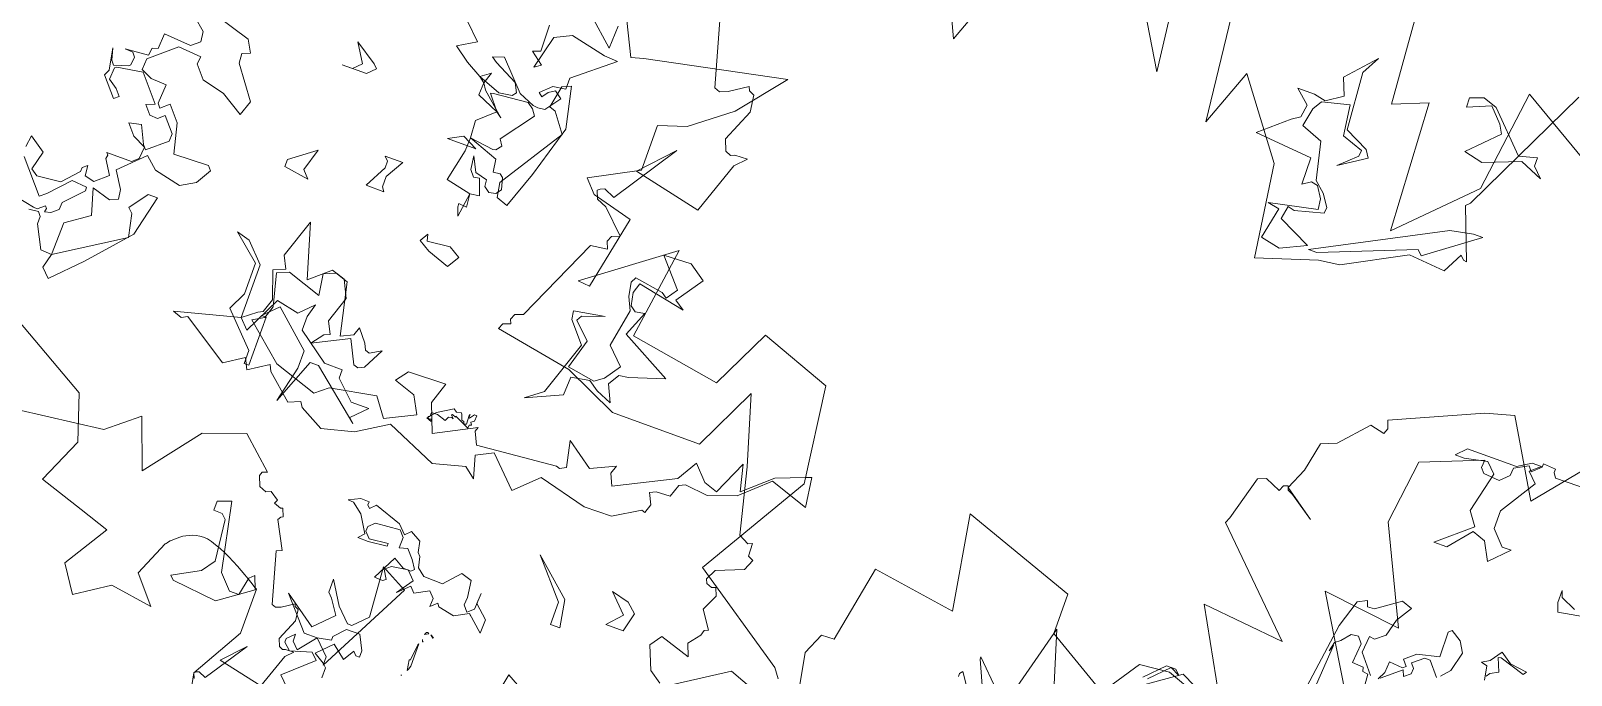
# Model space of a CAD drawing. Header units: metres. Extents: x -71 to 881, y -503 to 661.
# Drawn here: x 151.57 to 158.18, y 495.26 to 498.02 of the extents above; entities that cross this region are included whole.
import ezdxf

# ---------------------------------------------------------------- set-up
doc = ezdxf.new("R2010")
doc.units = ezdxf.units.M
doc.layers.add('ARBRE', color=100, linetype='Continuous', lineweight=13, true_color=0x00ff3f)

# ---------------------------------------------------------------- blocks, each defined once
blk = doc.blocks.new('WMF2', base_point=(0, 0.01))
at = {"color": 251, "lineweight": 0, "true_color": 0x636466}
for points in [[(134.73, -222.86), (140.59, -222.8), (140.98, -223.38), (140.96, -223.82), (142.59, -223.95), (142.62, -223.52), (143.7, -222.51), (144.2, -223.11), (145.93, -222.16), (146.02, -221.17), (147.09, -220.14), (149.19, -220.32), (149.69, -220.93), (149.6, -221.91), (157.24, -218.9), (158.3, -210.64), (152.62, -198.66), (162.76, -199.86), (152.65, -183.05)], [(154.26, -173.69), (175.85, -184.22), (183.13, -179.1)], [(188.97, -172.64), (192.5, -184.13), (195.26, -173.72)], [(173.01, -29.2), (166.39, -14.78), (160.89, -29.58)], [(135.29, -33.25), (133.39, -15.7), (130.63, -23.1), (123.64, -13.73), (121.99, -1.9), (114.39, -4.34), (111.72, -4.67), (103.98, -8.76), (99.27, -8.35), (97.95, -10.89), (97.46, -10.41), (97.02, -10.37), (99.54, -16.88), (99.06, -17.38), (95.41, -24.9), (90.83, -34.32)], [(23.58, -100.08), (8.83, -109.56), (3.27, -107.44)], [(3.01, -110.61), (3.9, -111.79), (16.57, -120.44), (8.22, -134.47), (9.81, -146.85), (18.98, -150.2), (22.71, -142.59), (34.39, -144.58), (32.65, -156.43), (43.16, -148.65), (41.63, -148.52), (39.67, -158.01), (44.92, -159.4), (46.44, -161.06), (40.43, -164.26), (40.42, -170.12), (36.91, -171.27), (31.95, -175.08), (27.13, -180.99), (44.83, -177.37), (46.41, -176.96), (49.12, -182.48)], [(100.3, -13.3), (97.37, -13.9), (96.16, -13.9), (102.61, -9.16), (103.21, -9.75), (114.9, -5.14), (116, -5.14), (100.3, -13.3), (100.3, -13.3)], [(122.03, -4.59), (121.2, -8.62), (122.72, -8.94), (116.58, -10.22), (116.74, -11.56), (117.68, -13), (118.53, -13.17), (119.53, -12.5), (119.62, -15.95), (127.05, -16.59), (123.52, -19.64), (122.5, -20.31), (122.25, -21.93), (124.05, -23.52), (121.84, -23.52), (120.32, -23.2), (118.31, -24.55), (119.17, -26.74), (115.88, -30.39), (117.14, -28.09), (116.53, -20.76), (113.49, -19.25), (112.89, -18.34), (116.25, -16.14), (114.07, -18.14), (114, -18.92), (116.7, -19.9), (117.23, -23.8), (120.73, -22.94), (121.42, -21.76), (121.9, -19.39), (119.14, -18.3), (118.02, -13.51), (116.67, -12.35), (115.65, -10.82), (115.72, -10.05), (119.34, -9.11), (120.19, -9.29), (120.53, -7.61), (116.29, -5.59), (119.5, -4.04), (122.03, -4.59), (122.03, -4.59)], [(162.25, -221.47), (162.55, -220.76), (164.41, -221.19), (167.6, -217.66), (169.53, -216.89), (170.28, -213.15), (171.44, -210.43), (167.5, -207.63), (170.63, -209.8), (171.33, -210.11), (171.53, -210.62), (172.06, -210.42), (172.36, -209.7), (174.37, -210.56), (175.39, -210.16), (176.98, -204.42), (177.29, -203.7), (165.65, -192.21), (176.34, -193.26), (169.52, -180.97), (177.55, -183.87), (181.35, -183.49), (184.59, -178.67), (192.69, -183.49), (192.69, -188.7), (207.51, -193.95), (205.44, -181.84), (216.23, -183.49), (218.11, -173.58), (219.76, -173.52), (220.92, -170.8), (219.49, -162.84)], [(151.66, -37.02), (141.23, -19.49), (142.97, -34.33)], [(113.77, -42.55), (112.45, -25.61), (108.09, -27.35), (107.21, -10.78), (98.49, -19.49), (96.74, -32.59), (81.64, -23.67)], [(35.99, -92.94), (34.69, -99.75), (29.28, -96.73)], [(16.66, -105.12), (18.28, -106.23), (19.48, -109.18), (18.41, -110.67), (14.49, -109.41), (15.1, -110.95), (13.93, -112.47), (13.73, -113.15), (13.23, -113.37), (14.72, -115.61), (13.76, -117.64), (14.16, -118.66), (14.68, -118.45), (15.39, -118.76), (15.6, -119.27), (14.94, -120.61), (11.56, -121.96), (10.97, -123.39), (11.67, -123.68), (11.74, -125.32), (12.27, -125.11), (13.58, -125.77), (15.6, -134.05), (18.21, -142.77), (22.11, -134.68), (33.61, -134.71), (40.51, -137.9), (50.45, -139.73), (50.16, -140.44), (49.24, -140.81), (49.44, -141.32), (49.15, -142.04), (48.13, -142.44), (43.19, -153.31), (41.06, -153.59), (41.43, -154.51), (41.13, -155.22), (40.11, -155.63), (43.05, -158.46), (44.35, -159.02), (44.76, -160.04), (44.45, -160.3), (43.92, -160.51), (42.49, -159.91), (37.1, -168.03), (40.97, -163.9), (32.15, -161.95), (29.82, -168.64), (28.52, -170), (30.14, -169.93), (30.65, -169.72), (31.37, -170.03), (31.94, -171.46), (30.17, -175.61), (30.45, -177.74), (31.15, -178.04), (31.35, -178.56), (33.6, -177.07), (34.61, -176.66), (35.32, -176.96), (38.04, -186.65)], [(131.8, -232.03), (142.53, -219.05), (147.98, -228.38), (151.61, -227.39), (162.65, -222.48), (162.25, -221.47), (162.25, -221.47)], [(95.41, -24.9), (93.1, -25.5), (93.1, -24.4), (91.88, -23.19), (94.81, -24.4), (99.43, -22.59), (101.87, -23.19), (98.33, -26.72), (98.94, -27.82), (100.65, -29.64), (103.57, -28.43), (103.57, -29.64), (101.87, -30.26), (100.05, -29.64), (95.41, -24.9), (95.41, -24.9)], [(71.27, -86.04), (71.55, -86.71), (71.33, -86.9), (71, -87.03), (70.05, -86.62), (66.45, -92.02), (69.04, -89.28), (63.17, -87.99), (61.62, -92.45), (60.75, -93.34), (61.84, -93.29), (62.18, -93.16), (62.64, -93.37), (63.02, -94.3), (61.86, -97.06), (62.03, -98.49), (62.51, -98.7), (62.64, -99.03), (64.13, -98.04), (64.8, -97.78), (65.29, -97.98), (67.08, -104.41), (66.4, -104.68), (68.19, -108.14), (67.94, -108.55), (67.68, -108.66), (68.1, -109.68), (68.37, -109.56), (69.29, -109.9), (69.08, -110.38), (70.18, -111.12), (70.78, -110.87), (71.7, -111.21), (72.22, -112.5), (72.02, -112.99), (71.4, -113.23), (75.46, -116.88), (80.69, -115.04), (86.12, -108.09), (88.43, -114.47), (92.34, -111.31), (103.35, -109.97)], [(106.84, -120.37), (96.77, -114.54), (94.84, -108.74), (97.41, -102.93), (91.6, -101), (87.74, -99.72), (91.28, -94.1), (89.03, -90.71), (84.85, -93.45), (79.38, -92.64), (82.27, -96.02), (80.34, -100.54), (80.31, -100.55), (80.25, -100.64), (80.17, -100.76), (80.05, -100.9), (79.89, -101.09), (79.68, -101.28), (79.47, -101.5), (79.2, -101.73), (78.93, -101.95), (78.6, -102.17), (78.25, -102.36), (77.89, -102.55), (77.49, -102.7), (77.07, -102.81), (76.62, -102.9), (76.15, -102.93), (75.62, -102.89), (75.04, -102.76), (74.41, -102.57), (73.74, -102.32), (73.05, -102.03), (72.35, -101.7), (71.67, -101.35), (70.98, -101), (70.34, -100.64), (69.73, -100.29), (69.19, -99.97), (68.7, -99.67), (68.31, -99.43), (68.02, -99.24), (67.83, -99.11), (67.77, -99.08), (67.77, -93.28), (71.55, -86.71), (68.73, -71.99)], [(96.75, -164.41), (91.89, -162.99), (91.03, -161.43), (92.05, -161.03), (91.94, -159.79), (89, -155.76), (89.67, -153.85), (92.49, -155.57), (95.44, -156.33), (96.81, -157.94), (96.68, -158.92), (99.66, -159.16), (102.89, -156.4), (103, -154.96), (101.56, -154.29), (99.54, -154.17), (99.73, -151.7), (99.31, -151.21), (98.26, -152.1), (96.65, -150.2), (95.72, -146.4), (91.23, -146.56), (90.77, -146.01), (91.89, -144.08), (93.76, -142.97), (97.21, -143.77), (98.75, -145.15), (101.81, -142.17), (100.48, -140.04), (100.32, -138.84), (101.34, -138.36), (103.76, -139.06), (102.79, -135.77), (105.69, -133.77), (105.82, -129.54), (107.25, -129.65), (108.74, -132.52), (108.73, -133.49), (109.15, -133.99), (110.39, -133.89)], [(112.09, -134.75), (109.9, -134.31), (109.39, -134.27), (108.55, -134.98), (108.32, -134.71), (108.41, -134.24), (107.65, -134.4), (106.82, -135.1), (106.74, -136.05), (104.54, -138.4), (104.55, -138.87), (106.51, -139.03), (108.95, -136.47), (109.72, -135.82), (113.14, -139.82)], [(113.34, -141.07), (113.17, -142.56), (111.11, -141.15), (111.72, -138.72), (110.83, -138.12), (107.79, -138.4), (105.92, -140.47), (105.88, -141), (105.33, -141.47), (105.18, -140.15), (103.95, -139.86), (102.35, -141.23), (103.5, -143.03), (103.41, -143.5), (103.65, -143.77), (100.39, -143.77), (99.59, -144.43), (99.47, -145.98), (101.18, -146.84), (102.3, -148.17), (100.78, -148.52), (99.7, -146.26), (99.24, -145.7), (96.84, -147.73), (96.81, -148.71), (98.38, -150.55), (99.16, -149.88), (100.2, -149.96), (101.09, -151.02), (100.03, -151.47), (102.77, -154.68), (106.07, -154.17), (106.29, -153.98), (106.42, -152.45), (105.24, -151.63), (104.58, -150.84), (105.14, -150.36), (107.17, -152.77), (106.84, -153.51), (107.36, -156.24), (106.96, -154.77), (106.52, -154.26), (104.73, -154.84), (104.51, -155.03), (104.42, -156.07), (104.84, -156.57), (105.88, -156.64), (102.86, -156.92), (102.73, -157.89), (102.04, -158.1), (101.88, -160.07), (98.36, -159.78), (97.31, -160.68), (97.47, -161.98), (99.06, -163.31)], [(59.53, -88.36), (61.31, -90.12), (57.78, -93.28), (58.61, -94.11), (61.31, -93.28), (62.23, -94.11), (62.23, -94.58), (61.31, -95.5), (61.31, -94.58), (60.48, -93.73), (58.61, -95.97), (56.85, -96.33), (56.85, -96.8), (55.55, -98.2), (53.79, -98.2), (52.87, -96.33), (52.87, -95.5), (53.33, -95.5), (53.79, -95.97), (54.63, -94.58), (56.39, -95.97), (58.23, -94.11), (56.85, -93.28), (56.39, -92.81), (56.39, -91.51)], [(58.61, -95.97), (60.32, -95.97), (63.86, -99.98), (59.71, -97.06), (57.39, -99.38), (58.61, -101.21), (59.21, -101.81), (59.21, -103.52), (57.39, -100.59), (55.69, -98.89), (55.08, -98.89), (53.39, -100.59), (53.87, -107.05), (50.45, -105.22), (56.79, -93.05), (56.79, -94.14), (58.61, -95.97), (58.61, -95.97)], [(47.28, -95.16), (47.15, -95.21), (47.28, -95.16), (47.28, -95.16)], [(46.51, -96.62), (46.65, -96.16), (46.74, -95.97), (46.95, -97.29), (46.8, -97.34), (46.58, -99.41), (46.49, -99.57), (46.51, -96.62), (46.51, -96.62)], [(78.38, -97.12), (74.97, -98.96), (73.76, -100.65), (74.37, -105.9), (74.97, -106.51), (76.08, -106.51), (76.08, -107.72), (74.37, -108.33), (72.54, -99.56), (70.84, -97.73), (69.62, -97.73), (69.14, -100.05), (68.53, -100.65), (67.9, -98.96), (72.05, -96.02), (77.9, -96.64), (78.38, -97.12), (78.38, -97.12)], [(45.08, -100.81), (45.46, -101.12), (45.03, -100.9), (45.08, -100.81), (45.08, -100.81)], [(45.94, -101.27), (45.76, -101.16), (46.23, -100.87), (46.06, -101.21), (45.94, -101.27), (45.94, -101.27)], [(46.06, -100), (46.17, -99.95), (46.26, -100.23), (46.22, -100.08), (46.06, -100), (46.06, -100)], [(41.84, -105.25), (43.62, -104.29), (45.73, -104.74), (46.01, -105.12), (46.77, -104.41), (46.73, -105.44), (47.43, -106.2), (49.22, -105.25), (49.85, -105.94), (51.28, -104.6), (49.82, -106.67), (50.87, -107.74), (52.95, -107.44), (53.69, -106.82), (53.01, -105.71), (53.39, -105.43), (54.48, -105.47), (52.9, -108.54), (51.53, -107.75), (50.51, -107.72), (50.13, -108.07), (50.82, -109.11), (51.79, -110.25), (52.85, -109.93), (52.79, -111.31), (53.49, -112.07), (56.63, -111.82), (57.39, -111.12), (57.42, -110.48), (56.72, -109.72), (54.29, -109.98), (54.31, -109.62), (56.73, -109.36), (58.12, -109.4), (57.43, -110.12), (58.73, -112.28), (60.09, -113.37), (60.82, -113.4), (59.39, -114.07), (58.29, -114.03), (58.31, -113.66), (57.96, -113.28), (57.27, -113.98), (53.82, -112.76), (52.77, -111.68), (52.09, -112.38), (50.71, -111.59), (50.41, -110.19), (50.06, -109.81), (49.75, -108.42), (48.76, -107.65), (46.27, -107.55), (44.45, -109.59), (43.06, -109.17), (42.78, -107.03), (42.83, -106.03), (42.2, -105.27), (41.44, -105.97), (41.35, -108.07), (41.41, -106.7), (39.72, -105.17), (39.79, -103.4), (41.84, -105.25), (41.84, -105.25)], [(41.84, -105.25), (41.63, -105.03), (41.84, -105.25), (41.84, -105.25)], [(31.94, -110.31), (36.07, -115.05), (31.32, -110.9), (30.71, -107.38), (31.94, -107.38), (31.94, -110.31), (31.94, -110.31)], [(23.77, -111.52), (26.08, -113.84), (23.77, -113.24), (22.56, -112.13), (23.16, -109.69), (25.47, -109.69), (23.77, -111.52), (23.77, -111.52)], [(88.02, -127.64), (89.18, -128.05), (81.01, -130.16), (79.28, -131.51), (78.66, -131.81), (78.08, -133.54), (79.32, -137.06), (77.83, -137.7), (78.59, -139.25), (76.91, -144.21), (74.85, -137.35), (72.31, -139.57), (70.12, -138.82), (68.65, -132.15), (67.1, -132.91), (66.75, -133.95), (65.48, -132.37), (65.1, -131.6), (64.53, -131.41), (63.1, -132.21), (64.5, -129.59), (65.26, -129.22), (65.84, -129.4), (67.29, -132.34), (71.77, -130.12), (70.62, -131.65), (69.87, -131.93), (70.65, -133.46), (69.51, -136.82), (70.57, -138.98), (71.73, -139.36), (73.23, -138.72), (72.87, -136.03), (77.25, -137.51), (78.75, -136.87), (77.7, -132.76), (78.24, -131.16), (79.66, -130.35), (74.87, -126.28), (69.33, -124.41), (67.74, -125.68), (61.86, -126.76), (60.09, -124.38), (56.38, -126.21), (57.56, -128.41), (60.34, -129.35), (59.17, -130.88), (54.25, -131.01), (55.18, -128.25), (53.81, -124.69), (48.67, -127.32), (48.87, -126.75), (48.11, -125.21), (37.91, -126.12), (37.44, -125.97), (36.67, -126.35), (37.35, -129.67), (33.92, -127.23), (30.88, -128.65), (31.23, -127.59), (30.59, -126.09), (23.17, -129.77), (21.67, -132.34), (19.86, -130.44), (18.12, -129.86), (16.15, -134.19), (15.36, -130.85), (11.87, -133.9), (8.32, -135.28), (7.59, -135.54), (7.07, -131.77), (12.02, -133.45), (15.55, -130.27), (19.06, -129.03), (22.02, -129.38), (22.79, -129), (23.33, -127.38), (25.15, -127.33), (25.92, -126.95), (25.23, -125.56), (25.63, -124.43), (26.08, -124.57), (29.34, -122.59), (32.94, -122.53), (39.22, -124.13), (42.07, -121.37), (45.72, -125.04), (47.88, -123.97), (47.05, -121.13), (48.46, -122.25), (52.55, -121.18), (59.04, -124.03), (62.95, -121.62), (67.02, -120.56), (70.08, -122.22), (70.5, -122.88), (71.99, -122.24), (75.25, -125.13), (75.62, -125.9), (78.11, -124.29), (78.79, -125.68), (81.26, -124.08), (87.26, -128.05), (88.02, -127.64), (88.02, -127.64)], [(81.01, -137.11), (81.01, -130.16), (79.79, -128.95), (77.48, -133.7), (74.56, -133.08), (72.85, -134.78), (73.33, -133.08), (73.33, -131.26), (69.33, -128.34), (67, -128.34), (67, -127.23), (64.57, -124.92), (62.26, -124.92), (64.09, -123.1), (63.48, -122.5), (69.93, -127.84), (71.03, -127.84), (73.33, -122), (72.24, -126.63), (72.24, -128.95), (76.88, -133.08), (78.71, -131.26), (78.09, -131.26), (78.09, -124.92), (78.71, -124.92), (78.71, -126.63), (82.71, -130.78), (81.61, -133.08), (81.61, -137.11), (85.03, -140.02), (83.32, -139.54), (81.01, -137.11), (81.01, -137.11)], [(54.16, -127.33), (52.25, -128.51), (51.85, -128.21), (51.22, -128.34), (51.11, -128.15), (50.9, -127.48), (50.6, -127.43), (50.52, -127.17), (50.44, -127.11), (50.17, -127.21), (50.23, -128.35), (50.16, -128.51), (50.16, -128.08), (50.07, -128.03), (49.62, -128.66), (49.33, -128.62), (49.38, -127.89), (49.74, -127.62), (49.57, -127.32), (49.82, -127.23), (49.84, -126.81), (51.76, -127.71), (51.74, -127.58), (52.22, -127.74), (52.33, -127.68), (51.98, -127.29), (52.17, -127.38), (52.57, -127.26), (52.83, -126.75), (53.96, -127.11), (54.74, -127.1), (54.8, -126.57), (54.93, -126.53), (54.96, -126.46), (54.93, -126.32), (54.74, -126.22), (54.51, -126.31), (54.41, -126.05), (55.06, -126.28), (54.16, -127.33), (54.16, -127.33)], [(105.82, -129.54), (97.54, -134.76), (98.14, -137.7), (98.75, -138.3), (97.05, -140.62), (95.83, -140.62), (97.05, -135.38), (101.69, -130.15), (105.21, -126.6), (106.3, -127.7), (105.82, -129.54), (105.82, -129.54)], [(180.45, -182.15), (178.13, -184.47), (176.91, -184.47), (176.31, -183.86), (177.52, -184.47), (179.84, -182.15)], [(28.56, -153.92), (30.94, -150.53), (29.67, -149.64), (35.82, -150.93), (36.23, -149.61), (35.92, -147.95), (35.22, -147.45), (34.02, -147.66), (35.31, -144.47), (28.78, -140.9), (33.22, -139.51), (34.42, -139.31), (35.29, -137.92), (34.3, -135.76), (36.32, -136.63), (37.59, -137.52), (39.98, -137.11), (40.07, -134.73), (44.54, -132.73), (42.46, -134.33), (40.08, -141.29), (42.26, -143.89), (42.45, -144.97), (38.49, -145.64), (41.28, -144.68), (41.66, -143.99), (39.59, -141.99), (40.67, -138.22), (37.1, -137.61), (35.99, -138.41), (34.61, -140.39), (36.71, -142.49), (35.82, -147.35), (36.59, -148.94), (36.91, -150.74), (36.53, -151.43), (32.84, -150.83), (32.14, -150.33), (31.15, -151.75), (34.23, -155.28), (30.66, -155.41), (28.56, -153.92), (28.56, -153.92)], [(59.05, -144.81), (61.87, -145.83), (63.32, -146.72), (62.67, -147.76), (62.48, -146.91), (59.55, -147.25), (58.09, -146.36), (59.05, -144.81), (59.05, -144.81)], [(82.25, -150.59), (79.04, -152.94), (79.92, -150.11), (79.04, -149.13), (82.25, -149.63), (82.25, -150.59), (82.25, -150.59)], [(59.93, -151.15), (60.32, -152.23), (60.38, -152.67), (59.29, -152.55), (59.49, -154.26), (58.26, -154.43), (58.99, -156.48), (59.78, -156.36), (60.39, -157.12), (60.6, -158.84), (59.69, -157), (58.12, -156.61), (58.04, -155.76), (57.3, -155.21), (56.47, -155.37), (55.94, -156.07), (56.34, -157.53), (56.79, -157.86), (57.66, -157.75), (57.9, -159.41), (61.78, -160.83), (58.66, -160.38), (58.28, -160.48), (57.75, -161.18), (58.26, -161.95), (55.2, -166.06), (55.75, -166.8), (56.5, -167.36), (60.96, -166.95), (61.31, -166.89), (59.77, -164.96), (59.07, -164.44), (62, -167.02), (62.51, -167.79), (63.26, -168.35), (60.34, -167.25), (58.66, -167.5), (58.28, -168), (58.89, -169.15), (61.9, -170.7), (62.6, -171.21), (61.18, -171.65), (57.84, -168.06), (55.81, -167.24), (55.17, -167.15), (54.29, -167.27), (52.87, -169.18), (53.82, -169.88), (54.6, -169.37), (55.15, -168.63), (55.66, -169.01), (54.32, -170.26), (52.66, -170.5), (52.66, -171.97), (47.81, -175.9), (49.56, -176.04), (54.15, -177.07), (56.26, -176.06), (57.34, -171.75), (56.54, -172.31), (58.19, -173.55), (57.21, -173.91), (57.26, -177.31)], [(66.98, -174.25), (64.97, -172.31), (67.26, -170.98), (65.32, -169.52), (63.26, -168.35), (62.04, -169.25), (62.51, -167.79), (62.6, -166.17), (59.77, -164.96), (61.9, -163.05), (61.78, -160.83), (61.83, -159.09), (62.73, -154.97), (59.49, -154.26), (59.93, -151.15), (59.93, -151.15)], [(70.48, -153.72), (70.48, -154.59), (70.98, -155.09), (68.65, -155.09), (70, -152.75), (70, -151.4), (69.61, -150.88), (71.95, -150.88), (70.48, -153.72), (70.48, -153.72)], [(56.45, -156.83), (51.18, -165.09), (52.99, -167.49), (53.79, -167.78), (53.24, -170.6), (52.14, -171.11), (51.01, -165.85), (52.98, -159.15), (54.67, -154.45), (56.12, -154.97), (56.45, -156.83), (56.45, -156.83)], [(62.6, -160.74), (60.66, -159.76), (64.44, -159.76), (62.6, -160.74), (62.6, -160.74)], [(202.01, -174.48), (202.01, -174.86), (201.7, -175.24), (199.54, -172.01)], [(198.43, -173.43), (200.21, -177.4), (200.21, -177.69), (197, -174.48)], [(78.47, -163.95), (77.51, -164.92), (78.97, -167.27), (76.15, -165.41), (75.64, -164.92), (76.63, -163.95), (79.84, -163.95), (78.47, -163.95), (78.47, -163.95)], [(146.12, -194.49), (147.57, -196.24), (148.3, -196.27), (149.64, -195.16), (149.18, -194.59), (149.23, -193.84), (150.01, -193.2), (150.32, -193.98), (152.67, -192.02)], [(154.11, -189.8), (154.29, -191.99), (154.99, -192.09), (155.13, -192.59), (156.55, -192.72), (156.32, -195.25), (156.96, -196.02), (157.91, -195.93), (158.87, -194.78), (159.49, -194.28), (159.79, -193.07), (159.51, -193.9), (160.36, -181.18)], [(140.4, -196.21), (140.74, -197.98), (141.5, -198.18), (140.55, -198.74), (139.52, -200.23), (138.03, -199.22), (135.82, -198.91), (136.11, -198.49), (139.38, -199.5), (139.74, -199.42), (139.04, -197.73), (140.05, -197.19), (140.36, -196.75)], [(161.97, -180.37), (159.66, -196.47), (158.58, -199.98), (157.43, -200.58), (157.16, -199.85), (156.26, -199.9), (153.31, -201.99), (151.94, -201.5), (153.21, -199.48), (153.79, -197.33), (154.96, -196.37), (155.66, -196.47), (155.88, -194.31), (153.91, -191.96)], [(152.87, -191.86), (152.36, -192.9), (152.27, -194.36), (150.48, -194.18), (150.11, -194.49), (150.75, -195.26), (149.38, -196.4), (146.61, -197.04), (146.66, -200.28), (146.27, -200.62), (144.88, -199.79), (144.11, -198.43), (144.72, -195.93), (145.72, -194.82)], [(49.22, -180.06), (49.34, -177.15), (52.76, -180.21)], [(132.87, -208.24), (134.78, -209.13), (135.09, -209.95), (135.09, -208.36), (134.68, -207.25), (131.36, -207.8)], [(147.98, -213.1), (150.4, -210.17), (152.11, -210.17), (147.98, -213.72), (149.19, -215.41), (147.98, -220.65), (149.19, -221.87), (152.11, -221.27), (153.32, -221.27), (152.11, -222.48), (145.66, -222.48), (143.95, -223.57), (142.74, -223.57), (143.95, -222.48), (142.74, -221.27), (145.66, -216.64), (145.66, -214.32), (143.95, -212.49), (142.74, -212.49), (145.04, -210.17), (146.26, -212.49), (147.98, -213.1), (147.98, -213.1)]]:
    blk.add_lwpolyline(points, dxfattribs=at)

msp = doc.modelspace()

# ---------------------------------------------------------------- block references
at = {"layer": 'ARBRE', "color": 251, "lineweight": 5, "true_color": 0x636466, "xscale": 0.03451886634015593, "yscale": 0.03451886634015593, "zscale": 0.03451886634015593, "rotation": 160.1685466476646}
for p in [(160.7568, 495.5597), (153.5789, 491.6184), (160.0655, 487.225)]:
    msp.add_blockref('WMF2', p, dxfattribs=at)

doc.saveas('drawing.dxf')
